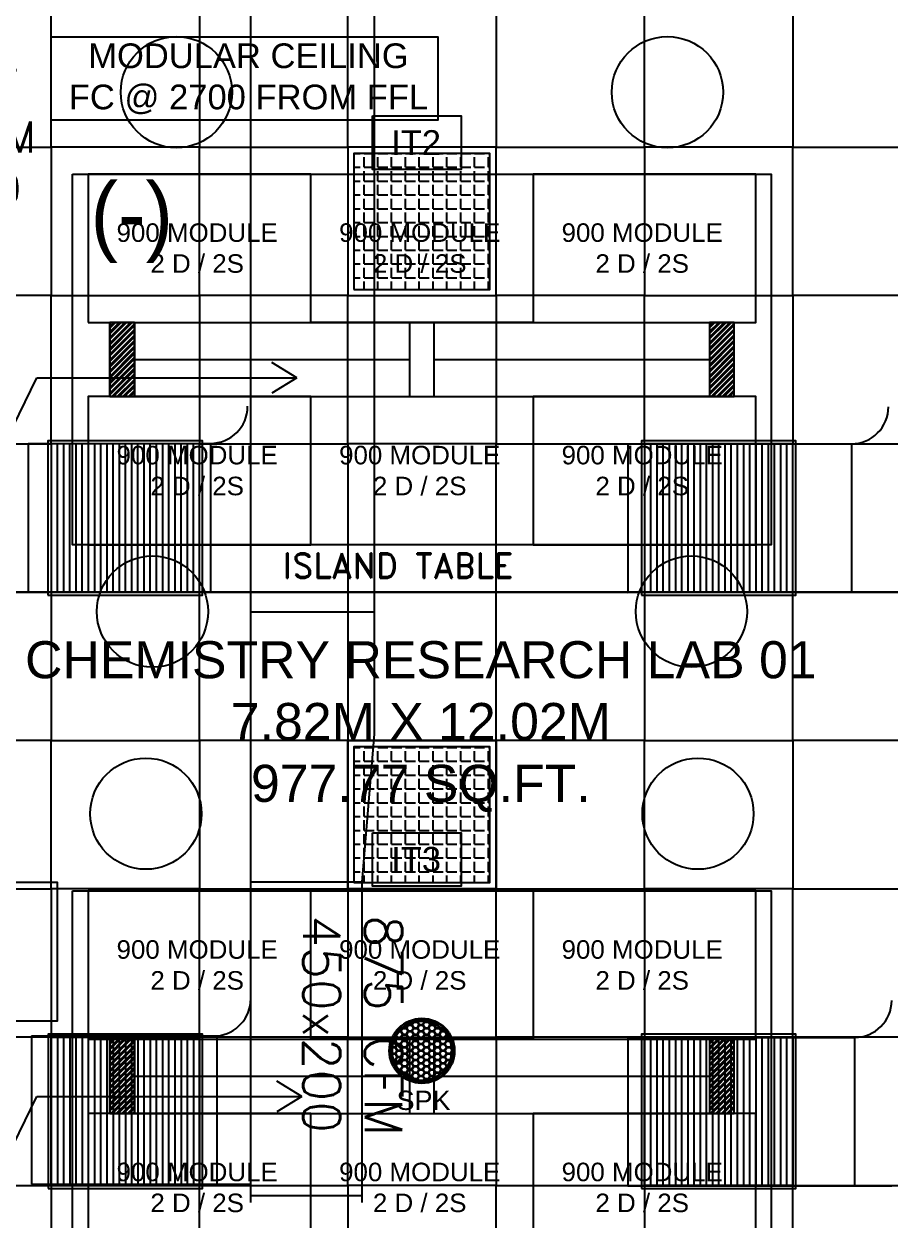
# Model space of a CAD drawing. Header units: millimetres. Extents: x -661525 to 498941, y 282148 to 1359693.
# Drawn here: x -250575 to -247071, y 666366 to 671204 of the extents above; entities that cross this region are included whole.
import ezdxf

# ---------------------------------------------------------------- set-up
doc = ezdxf.new("R2010")
doc.units = ezdxf.units.MM
doc.header["$LTSCALE"] = 2.5
for name, color, linetype in [('A-ANNO-TEXT', 7, 'CONTINUOUS'), ('CEILING', 11, 'CONTINUOUS'), ('I-FURN', 14, 'CONTINUOUS'), ('v-grill', 3, 'CONTINUOUS'), ('V-pressure Gradient', 1, 'CONTINUOUS'), ('v-SA DUCT', 4, 'CONTINUOUS')]:
    doc.layers.add(name, color=color, linetype=linetype)
for name, color, linetype, lineweight in [('LAB MODULE', 1, 'CONTINUOUS', 25), ('V-ac fa duct', 51, 'CONTINUOUS', 35), ('VEMCPL-PA', 4, 'CONTINUOUS', 35)]:
    doc.layers.add(name, color=color, linetype=linetype, lineweight=lineweight)
doc.styles.add('ARIAL', font='arial.ttf')
doc.styles.add('ROMAND', font='ROMAND')
doc.styles.add('ROMANS', font='romans.shx', dxfattribs={"height": 125})
doc.styles.get("Standard").update_dxf_attribs({"font": 'txt.shx', "height": 1})
pattern_1 = [(45, (-231620.851, 742783.428), (-11.22532, 11.22532), [])]

# ---------------------------------------------------------------- blocks, each defined once
blk = doc.blocks.new('Speaker')
at = {"layer": 'VEMCPL-PA', "ltscale": 0.5}
h = blk.add_hatch(dxfattribs=at)
h.set_pattern_fill('HONEY', color=150, scale=45.6192, angle=-360, style=0)
h.set_pattern_definition([(360, (-3673431.3123, 155088.758), (8.5536, 4.938423241), [5.7024, -11.4048]), (120, (-3673431.3123, 155088.758), (-8.553599981, 4.938423273), [5.7024, -11.4048]), (60, (-3673431.3123, 155088.758), (1.9e-08, 9.876846514), [-11.4048, 5.7024])])
edge = h.paths.add_edge_path()
edge.add_arc((0, 0), 46.5, 0, 360)
at = {"layer": 'VEMCPL-PA', "color": 150, "ltscale": 0.5}
for radius in [50.2, 46.5]:
    blk.add_circle((0, 0), radius, dxfattribs=at)
at = {"layer": 'VEMCPL-PA', "color": 150, "insert": (-39.4, -62), "char_height": 30, "width": 296.044, "attachment_point": 1, "style": 'ARIAL'}
blk.add_mtext('SPK', dxfattribs=at)
blk = doc.blocks.new('LIGHTS')
at = {"layer": 'CEILING', "transparency": 33554687}
h = blk.add_hatch(dxfattribs=at)
h.set_pattern_fill('ANGLE', color=40, scale=8)
h.set_pattern_definition([(0, (-357159.19, 594292.36), (0, 55.88), [40.64, -15.24]), (90, (-357159.19, 594292.36), (-55.88, 3e-15), [40.64, -15.24])])
h.paths.add_polyline_path([(-357709.2, 594292.4), (-357159.2, 594292.4), (-357159.2, 594842.4), (-357709.2, 594842.4)])
at = {"layer": 'CEILING', "color": 40}
for points in [[(-357734.2, 594267.4), (-357134.2, 594267.4), (-357134.2, 594867.4), (-357734.2, 594867.4)], [(-357709.2, 594292.4), (-357159.2, 594292.4), (-357159.2, 594842.4), (-357709.2, 594842.4)]]:
    blk.add_lwpolyline(points, close=True, dxfattribs=at)

msp = doc.modelspace()

# ---------------------------------------------------------------- hatches: boundary and pattern name
at = {"layer": 'CEILING', "transparency": 33554607}
h = msp.add_hatch(dxfattribs=at)
h.set_pattern_fill('ANSI31', color=254, scale=15)
h.set_pattern_definition([(45, (-248964.734, 666321.267), (-33.67596, 33.67596), [])])
h.paths.add_polyline_path([(-249051.7, 664695.7), (-249587.6, 664649.2), (-249051.7, 664649.2)], flags=17)
h.paths.add_polyline_path([(-249898, 664622.3, -0.068239), (-249901.7, 664649.2), (-252027.7, 664649.2, -0.414214), (-252127.7, 664549.2), (-252127.7, 664429)])
h.paths.add_polyline_path([(-249801.7, 665305.7), (-249864.7, 665305.7), (-250464.7, 665305.7), (-251064.7, 665305.7), (-251664.7, 665305.7), (-251664.7, 665905.7), (-251664.7, 666321.3), (-252027.7, 666321.3, -0.414214), (-252127.7, 666221.3), (-252127.7, 664749.2, -0.414214), (-252027.7, 664649.2), (-249901.7, 664649.2, -0.414214), (-249801.7, 664749.2)])
h.paths.add_polyline_path([(-251565.8, 664870.3), (-251565.8, 665206.8), (-250001.5, 665206.8), (-250001.5, 664870.3)], flags=16)
h.paths.add_polyline_path([(-252514.7, 666321.3), (-252877.7, 666321.3), (-252877.7, 664649.2), (-252514.7, 664649.2)])
h.paths.add_polyline_path([(-252514.7, 666771.3), (-252877.7, 666771.3), (-252877.7, 666321.3), (-252514.7, 666321.3)])
h.paths.add_polyline_path([(-252127.7, 666771.3), (-252514.7, 666771.3), (-252514.7, 666321.3), (-252227.7, 666321.3, -0.414214), (-252127.7, 666421.3)], flags=17)
h.paths.add_polyline_path([(-249051.7, 664244), (-249801.7, 664179), (-249801.7, 664103.6), (-249051.7, 664162.1), (-249051.7, 664183.8)])
h.paths.add_polyline_path([(-249051.7, 664649.2), (-249587.6, 664649.2), (-249702.2, 664639.3, -0.385338), (-249801.7, 664549.2), (-249801.7, 664179), (-249051.7, 664244)])
h.paths.add_polyline_path([(-248964.7, 665305.7), (-249264.7, 665305.7), (-249801.7, 665305.7), (-249801.7, 664749.2, -0.414214), (-249701.7, 664649.2), (-249587.6, 664649.2), (-249051.7, 664695.7), (-249051.7, 664809.9), (-248964.7, 664809.9)])
h.paths.add_polyline_path([(-248514.7, 665305.7), (-248664.7, 665305.7), (-248964.7, 665305.7), (-248964.7, 664809.9), (-248514.7, 664809.9)])
h.paths.add_polyline_path([(-249801.7, 664549.2, -0.336464), (-249898, 664622.3), (-252127.7, 664429), (-252127.7, 663977.3), (-249801.7, 664179)])
h.paths.add_polyline_path([(-250335.5, 664062), (-250335.5, 664061.9), (-249801.7, 664103.6), (-249801.7, 664179), (-252127.7, 663977.3), (-252127.7, 663899.2), (-252114.2, 663900.4)])
h.paths.add_polyline_path([(-252127.7, 664429), (-252427.7, 664403), (-252427.7, 663951.3), (-252127.7, 663977.3)])
h.paths.add_polyline_path([(-252127.7, 663977.3), (-252427.7, 663951.3), (-252427.7, 663873), (-252127.7, 663899.2)])
h.paths.add_polyline_path([(-252227.7, 664649.2), (-252514.7, 664649.2), (-252514.7, 664462.1), (-252427.7, 664462.1), (-252427.7, 664403), (-252127.7, 664429), (-252127.7, 664549.2, -0.414214)])
h.paths.add_polyline_path([(-252127.7, 666221.3, -0.414214), (-252227.7, 666321.3), (-252514.7, 666321.3), (-252514.7, 664649.2), (-252227.7, 664649.2, -0.414214), (-252127.7, 664749.2)])
h.paths.add_polyline_path([(-252514.7, 664649.2), (-252877.7, 664649.2), (-252877.7, 664462.1), (-252514.7, 664462.1)])
h.paths.add_polyline_path([(-245051.7, 665042.4), (-245395, 665012.7), (-245445.7, 664970.2, -0.176218), (-245428.2, 664921.9, -1), (-245578.4, 664921.9, -0.221805), (-245551.5, 664979.5), (-245566.9, 664997.8), (-247686.4, 664791.7, -0.439775), (-247577.7, 664692, -1), (-247777.7, 664692, -0.389106), (-247686.4, 664791.7), (-248427.7, 664749.4), (-248427.7, 664298.1), (-245051.7, 664590.8)])
h.paths.add_polyline_path([(-247677.7, 664363.1), (-248427.7, 664298.1), (-248427.7, 664216), (-247723.7, 664277.9), (-247677.7, 664281.9)])
h.paths.add_polyline_path([(-245942.9, 664432.2), (-245942.8, 664431), (-245051.7, 664507.4), (-245051.7, 664590.8), (-247677.7, 664363.1), (-247677.7, 664281.9)])
h.paths.add_polyline_path([(-247677.7, 665305.7), (-248064.7, 665305.7), (-248514.7, 665305.7), (-248514.7, 664809.9), (-248427.7, 664809.9), (-248427.7, 664749.8), (-247677.7, 664814.8)])
h.paths.add_polyline_path([(-245051.7, 666846.3), (-246051.7, 666846.3), (-246051.7, 674046.3), (-245658.2, 674046.3), (-245658.2, 674934.2, -0.414214), (-245758.2, 675034.2), (-246264.7, 675034.2), (-246264.7, 674905.7), (-246264.7, 674305.7), (-246264.7, 673705.7), (-246264.7, 673105.7), (-246264.7, 672505.7), (-246264.7, 671905.7), (-246264.7, 671305.7), (-246264.7, 670705.7), (-246264.7, 670105.7), (-246264.7, 669505.7), (-246264.7, 668905.7), (-246264.7, 668305.7), (-246264.7, 667705.7), (-246264.7, 667105.7), (-246264.7, 666505.7), (-246264.7, 665905.7), (-246264.7, 665305.7), (-246864.7, 665305.7), (-247464.7, 665305.7), (-247677.7, 665305.7), (-247677.7, 664814.8), (-245051.7, 665042.4)])
h.paths.add_polyline_path([(-245251.7, 665846.9, -1), (-245401.7, 665846.9, -1)], flags=16)
h.paths.add_polyline_path([(-245658.2, 676022.2), (-248427.7, 676022.2), (-248427.7, 675921.2), (-245658.2, 675921.2)])
h.paths.add_polyline_path([(-245090.7, 676022.2), (-245658.2, 676022.2), (-245658.2, 675921.2), (-245039.7, 675921.2), (-245039.7, 676022.2), (-245064.7, 676022.2)])
h.paths.add_polyline_path([(-245051.7, 675771.2), (-245048.7, 675921.2), (-245658.2, 675921.2), (-245658.2, 675134.2, -0.414214), (-245558.2, 675034.2), (-245051.7, 675034.2)])
h.paths.add_polyline_path([(-245051.7, 675034.2), (-245558.2, 675034.2, -0.414214), (-245658.2, 674934.2), (-245658.2, 674046.3), (-245051.7, 674046.3)])
h.paths.add_polyline_path([(-252514.7, 675560.2), (-252877.7, 675560.2), (-252877.7, 673971.3), (-252514.7, 673971.3)])
h.paths.add_polyline_path([(-248514.7, 675760.2), (-248964.7, 675760.2), (-248964.7, 675505.7), (-248664.7, 675505.7), (-248514.7, 675505.7)])
h.paths.add_polyline_path([(-245658.2, 675921.2), (-248427.7, 675921.2), (-248427.7, 675760.2), (-248514.7, 675760.2), (-248514.7, 675505.7), (-248064.7, 675505.7), (-247464.7, 675505.7), (-246864.7, 675505.7), (-246264.7, 675505.7), (-246264.7, 675034.2), (-245758.2, 675034.2, -0.414214), (-245658.2, 675134.2)])
h.paths.add_polyline_path([(-251664.7, 674905.7), (-251664.7, 675505.7), (-251064.7, 675505.7), (-250464.7, 675505.7), (-249864.7, 675505.7), (-249264.7, 675505.7), (-248964.7, 675505.7), (-248964.7, 675760.2), (-249051.7, 675760.2), (-249051.7, 675921.2), (-251827.7, 675921.2), (-251827.7, 675910.2), (-252427.7, 675910.2), (-252427.7, 675560.2), (-252514.7, 675560.2), (-252514.7, 673971.3), (-251877.7, 673971.3), (-251877.7, 666771.3), (-252127.7, 666771.3), (-252127.7, 666421.3, -0.414214), (-252027.7, 666321.3), (-251664.7, 666321.3), (-251664.7, 666505.7), (-251664.7, 667105.7), (-251664.7, 667705.7), (-251664.7, 668305.7), (-251664.7, 668905.7), (-251664.7, 669505.7), (-251664.7, 670105.7), (-251664.7, 670705.7), (-251664.7, 671305.7), (-251664.7, 671905.7), (-251664.7, 672505.7), (-251664.7, 673105.7), (-251664.7, 673705.7), (-251664.7, 674305.7)])
h.paths.add_polyline_path([(-251369.1, 675550.9), (-251369.1, 675887.4), (-249804.9, 675887.4), (-249804.9, 675550.9)], flags=16)
h.paths.add_polyline_path([(-248373.1, 675527.3), (-248373.1, 675739.6), (-248527.6, 675739.6), (-248527.6, 675527.3)], flags=9)
h.paths.add_polyline_path([(-245766.8, 674472.7), (-245548.8, 674472.7), (-245548.8, 674627.3), (-245766.8, 674627.3)], flags=24)
h.paths.add_polyline_path([(-248372.5, 665004.2), (-248372.5, 665111.6), (-248527, 665111.6), (-248527, 665004.2)], flags=9)
h.paths.add_polyline_path([(-248158.9, 664761.2), (-247946.6, 664761.2), (-247946.6, 664915.8), (-248158.9, 664915.8)], flags=24)
h.paths.add_polyline_path([(-252608.9, 664761.2), (-252396.6, 664761.2), (-252396.6, 664915.8), (-252608.9, 664915.8)], flags=25)
h.paths.add_polyline_path([(-251794.7, 665431.7), (-251794.7, 665539), (-251949.2, 665539), (-251949.2, 665431.7)], flags=24)
h.paths.add_polyline_path([(-251018.3, 664760.6), (-250910.9, 664760.6), (-250910.9, 664915.2), (-251018.3, 664915.2)], flags=24)
h.paths.add_polyline_path([(-251522.5, 664854.9), (-250018.8, 664854.9), (-250018.8, 665260.5), (-251522.5, 665260.5)], flags=24)
h.paths.add_polyline_path([(-252608.9, 664761.2), (-252396.6, 664761.2), (-252396.6, 664915.8), (-252608.9, 664915.8)], flags=24)
at = {"layer": 'CEILING', "transparency": 33554687}
h = msp.add_hatch(dxfattribs=at)
h.set_pattern_fill('ANSI31', color=5, scale=5)
h.set_pattern_definition([(45, (-247701.734, 666797.165), (-11.22532, 11.22532), [])])
h.paths.add_polyline_path([(-250227.7, 672597.2), (-250127.7, 672597.2), (-250127.7, 672897.2), (-250227.7, 672897.2)])
h.paths.add_polyline_path([(-247801.7, 672597.2), (-247701.7, 672597.2), (-247701.7, 672897.2), (-247801.7, 672897.2)])
h.paths.add_polyline_path([(-247801.7, 669697.2), (-247701.7, 669697.2), (-247701.7, 669997.2), (-247801.7, 669997.2)])
h.paths.add_polyline_path([(-250227.7, 669697.2), (-250127.7, 669697.2), (-250127.7, 669997.2), (-250227.7, 669997.2)])
h.paths.add_polyline_path([(-250227.7, 666797.2), (-250127.7, 666797.2), (-250127.7, 667097.2), (-250227.7, 667097.2)])
h.paths.add_polyline_path([(-247801.7, 666797.2), (-247701.7, 666797.2), (-247701.7, 667097.2), (-247801.7, 667097.2)])
at = {"layer": 'I-FURN', "transparency": 33554687}
h = msp.add_hatch(dxfattribs=at)
h.set_pattern_fill('ANSI31', color=5, scale=5)
h.set_pattern_definition(pattern_1)
h.paths.add_polyline_path([(-247801.7, 669997.2), (-247801.7, 669697.2), (-247701.7, 669697.2), (-247701.7, 669997.2)])
h.paths.add_polyline_path([(-250127.7, 669997.2), (-250127.7, 669697.2), (-250227.7, 669697.2), (-250227.7, 669997.2)])
h = msp.add_hatch(dxfattribs=at)
h.set_pattern_fill('ANSI31', color=5, scale=5)
h.set_pattern_definition(pattern_1)
h.paths.add_polyline_path([(-247801.7, 667097.2), (-247801.7, 666797.2), (-247701.7, 666797.2), (-247701.7, 667097.2)])
h.paths.add_polyline_path([(-250127.7, 667097.2), (-250127.7, 666797.2), (-250227.7, 666797.2), (-250227.7, 667097.2)])

# ---------------------------------------------------------------- linework, layer by layer
at = {"layer": 'A-ANNO-TEXT', "color": 0, "ltscale": 0.5}
for p, q in [((-249470.8, 669772.4), (-249571.8, 669834.5)), ((-250664.8, 669478.6), (-250522.7, 669772.4)), ((-250522.7, 669772.4), (-249470.8, 669772.4)), ((-249470.8, 669772.4), (-249571.8, 669710.3)), ((-249450.3, 666865.7), (-249551.3, 666927.8)), ((-250664.8, 666571.9), (-250522.7, 666865.7)), ((-250522.7, 666865.7), (-249450.3, 666865.7)), ((-249450.3, 666865.7), (-249551.3, 666803.5))]:
    msp.add_line(p, q, dxfattribs=at)
at = {"layer": 'CEILING'}
for points in [[(-250464.7, 671305.7), (-251064.7, 671305.7), (-251064.7, 670705.7), (-250464.7, 670705.7)], [(-250464.7, 671305.7), (-249864.7, 671305.7), (-249864.7, 670705.7), (-250464.7, 670705.7)], [(-249264.7, 671305.7), (-249864.7, 671305.7), (-249864.7, 670705.7), (-249264.7, 670705.7)], [(-249264.7, 671305.7), (-248664.7, 671305.7), (-248664.7, 670705.7), (-249264.7, 670705.7)], [(-248064.7, 671305.7), (-248664.7, 671305.7), (-248664.7, 670705.7), (-248064.7, 670705.7)], [(-248064.7, 671305.7), (-247464.7, 671305.7), (-247464.7, 670705.7), (-248064.7, 670705.7)], [(-246864.7, 671305.7), (-247464.7, 671305.7), (-247464.7, 670705.7), (-246864.7, 670705.7)], [(-250464.7, 670105.7), (-251064.7, 670105.7), (-251064.7, 670705.7), (-250464.7, 670705.7)], [(-250464.7, 670105.7), (-249864.7, 670105.7), (-249864.7, 670705.7), (-250464.7, 670705.7)], [(-249264.7, 670105.7), (-249864.7, 670105.7), (-249864.7, 670705.7), (-249264.7, 670705.7)], [(-249264.7, 670105.7), (-248664.7, 670105.7), (-248664.7, 670705.7), (-249264.7, 670705.7)], [(-248064.7, 670105.7), (-248664.7, 670105.7), (-248664.7, 670705.7), (-248064.7, 670705.7)], [(-248064.7, 670105.7), (-247464.7, 670105.7), (-247464.7, 670705.7), (-248064.7, 670705.7)], [(-246864.7, 670105.7), (-247464.7, 670105.7), (-247464.7, 670705.7), (-246864.7, 670705.7)], [(-250464.7, 670105.7), (-251064.7, 670105.7), (-251064.7, 669505.7), (-250464.7, 669505.7)], [(-250464.7, 670105.7), (-249864.7, 670105.7), (-249864.7, 669505.7), (-250464.7, 669505.7)], [(-249264.7, 670105.7), (-249864.7, 670105.7), (-249864.7, 669505.7), (-249264.7, 669505.7)], [(-249264.7, 670105.7), (-248664.7, 670105.7), (-248664.7, 669505.7), (-249264.7, 669505.7)], [(-248064.7, 670105.7), (-248664.7, 670105.7), (-248664.7, 669505.7), (-248064.7, 669505.7)], [(-248064.7, 670105.7), (-247464.7, 670105.7), (-247464.7, 669505.7), (-248064.7, 669505.7)], [(-246864.7, 670105.7), (-247464.7, 670105.7), (-247464.7, 669505.7), (-246864.7, 669505.7)], [(-250464.7, 668905.7), (-251064.7, 668905.7), (-251064.7, 669505.7), (-250464.7, 669505.7)], [(-250464.7, 668905.7), (-249864.7, 668905.7), (-249864.7, 669505.7), (-250464.7, 669505.7)], [(-249264.7, 668905.7), (-249864.7, 668905.7), (-249864.7, 669505.7), (-249264.7, 669505.7)], [(-249264.7, 668905.7), (-248664.7, 668905.7), (-248664.7, 669505.7), (-249264.7, 669505.7)], [(-248064.7, 668905.7), (-248664.7, 668905.7), (-248664.7, 669505.7), (-248064.7, 669505.7)], [(-248064.7, 668905.7), (-247464.7, 668905.7), (-247464.7, 669505.7), (-248064.7, 669505.7)], [(-246864.7, 668905.7), (-247464.7, 668905.7), (-247464.7, 669505.7), (-246864.7, 669505.7)], [(-250464.7, 668305.7), (-251064.7, 668305.7), (-251064.7, 668905.7), (-250464.7, 668905.7)], [(-250464.7, 668305.7), (-249864.7, 668305.7), (-249864.7, 668905.7), (-250464.7, 668905.7)], [(-249264.7, 668305.7), (-249864.7, 668305.7), (-249864.7, 668905.7), (-249264.7, 668905.7)], [(-249264.7, 668305.7), (-248664.7, 668305.7), (-248664.7, 668905.7), (-249264.7, 668905.7)], [(-248064.7, 668305.7), (-248664.7, 668305.7), (-248664.7, 668905.7), (-248064.7, 668905.7)], [(-248064.7, 668305.7), (-247464.7, 668305.7), (-247464.7, 668905.7), (-248064.7, 668905.7)], [(-246864.7, 668305.7), (-247464.7, 668305.7), (-247464.7, 668905.7), (-246864.7, 668905.7)], [(-250464.7, 668305.7), (-251064.7, 668305.7), (-251064.7, 667705.7), (-250464.7, 667705.7)], [(-250464.7, 668305.7), (-249864.7, 668305.7), (-249864.7, 667705.7), (-250464.7, 667705.7)], [(-249264.7, 668305.7), (-249864.7, 668305.7), (-249864.7, 667705.7), (-249264.7, 667705.7)], [(-249264.7, 668305.7), (-248664.7, 668305.7), (-248664.7, 667705.7), (-249264.7, 667705.7)], [(-248064.7, 668305.7), (-248664.7, 668305.7), (-248664.7, 667705.7), (-248064.7, 667705.7)], [(-248064.7, 668305.7), (-247464.7, 668305.7), (-247464.7, 667705.7), (-248064.7, 667705.7)], [(-246864.7, 668305.7), (-247464.7, 668305.7), (-247464.7, 667705.7), (-246864.7, 667705.7)], [(-250464.7, 667105.7), (-251064.7, 667105.7), (-251064.7, 667705.7), (-250464.7, 667705.7)], [(-250464.7, 667105.7), (-249864.7, 667105.7), (-249864.7, 667705.7), (-250464.7, 667705.7)], [(-249264.7, 667105.7), (-249864.7, 667105.7), (-249864.7, 667705.7), (-249264.7, 667705.7)], [(-249264.7, 667105.7), (-248664.7, 667105.7), (-248664.7, 667705.7), (-249264.7, 667705.7)], [(-248064.7, 667105.7), (-248664.7, 667105.7), (-248664.7, 667705.7), (-248064.7, 667705.7)], [(-248064.7, 667105.7), (-247464.7, 667105.7), (-247464.7, 667705.7), (-248064.7, 667705.7)], [(-246864.7, 667105.7), (-247464.7, 667105.7), (-247464.7, 667705.7), (-246864.7, 667705.7)], [(-250464.7, 667105.7), (-251064.7, 667105.7), (-251064.7, 666505.7), (-250464.7, 666505.7)], [(-250464.7, 667105.7), (-249864.7, 667105.7), (-249864.7, 666505.7), (-250464.7, 666505.7)], [(-249264.7, 667105.7), (-249864.7, 667105.7), (-249864.7, 666505.7), (-249264.7, 666505.7)], [(-249264.7, 667105.7), (-248664.7, 667105.7), (-248664.7, 666505.7), (-249264.7, 666505.7)], [(-248064.7, 667105.7), (-248664.7, 667105.7), (-248664.7, 666505.7), (-248064.7, 666505.7)], [(-248064.7, 667105.7), (-247464.7, 667105.7), (-247464.7, 666505.7), (-248064.7, 666505.7)], [(-246864.7, 667105.7), (-247464.7, 667105.7), (-247464.7, 666505.7), (-246864.7, 666505.7)], [(-250464.7, 665905.7), (-251064.7, 665905.7), (-251064.7, 666505.7), (-250464.7, 666505.7)], [(-250464.7, 665905.7), (-249864.7, 665905.7), (-249864.7, 666505.7), (-250464.7, 666505.7)], [(-249264.7, 665905.7), (-249864.7, 665905.7), (-249864.7, 666505.7), (-249264.7, 666505.7)], [(-249264.7, 665905.7), (-248664.7, 665905.7), (-248664.7, 666505.7), (-249264.7, 666505.7)], [(-248064.7, 665905.7), (-248664.7, 665905.7), (-248664.7, 666505.7), (-248064.7, 666505.7)], [(-248064.7, 665905.7), (-247464.7, 665905.7), (-247464.7, 666505.7), (-248064.7, 666505.7)], [(-246864.7, 665905.7), (-247464.7, 665905.7), (-247464.7, 666505.7), (-246864.7, 666505.7)]]:
    msp.add_lwpolyline(points, close=True, dxfattribs=at)
at = {"layer": 'CEILING', "color": 1}
msp.add_lwpolyline([(-250464.7, 671151.9), (-248900.5, 671151.9), (-248900.5, 670815.4), (-250464.7, 670815.4)], close=True, dxfattribs=at)
at = {"layer": 'CEILING', "color": 5}
for points in [[(-250227.7, 669697.2), (-250127.7, 669697.2), (-250127.7, 669997.2), (-250227.7, 669997.2)], [(-247801.7, 669697.2), (-247701.7, 669697.2), (-247701.7, 669997.2), (-247801.7, 669997.2)], [(-250227.7, 666797.2), (-250127.7, 666797.2), (-250127.7, 667097.2), (-250227.7, 667097.2)], [(-247801.7, 666797.2), (-247701.7, 666797.2), (-247701.7, 667097.2), (-247801.7, 667097.2)]]:
    msp.add_lwpolyline(points, close=True, dxfattribs=at)
at = {"layer": 'I-FURN', "color": 8}
for p, q in [((-250227.7, 669997.2), (-247701.7, 669997.2)), ((-250127.7, 669847.2), (-249014.7, 669847.2)), ((-248914.7, 669847.2), (-247801.7, 669847.2)), ((-250177.7, 669697.2), (-247751.7, 669697.2)), ((-250227.7, 667097.2), (-247701.7, 667097.2)), ((-250127.7, 666947.2), (-249014.7, 666947.2)), ((-248914.7, 666947.2), (-247801.7, 666947.2)), ((-250177.7, 666797.2), (-247751.7, 666797.2))]:
    msp.add_line(p, q, dxfattribs=at)
at = {"layer": 'I-FURN'}
for points in [[(-250377.7, 670597.2), (-247551.7, 670597.2), (-247551.7, 669097.2), (-250377.7, 669097.2)], [(-250377.7, 667697.2), (-247551.7, 667697.2), (-247551.7, 666197.2), (-250377.7, 666197.2)]]:
    msp.add_lwpolyline(points, close=True, dxfattribs=at)
at = {"layer": 'I-FURN', "color": 5}
for points in [[(-250127.7, 669997.2), (-250127.7, 669697.2), (-250227.7, 669697.2), (-250227.7, 669997.2)], [(-249014.7, 669997.2), (-249014.7, 669697.2), (-248914.7, 669697.2), (-248914.7, 669997.2)], [(-247801.7, 669997.2), (-247801.7, 669697.2), (-247701.7, 669697.2), (-247701.7, 669997.2)], [(-250127.7, 667097.2), (-250127.7, 666797.2), (-250227.7, 666797.2), (-250227.7, 667097.2)], [(-249014.7, 667097.2), (-249014.7, 666797.2), (-248914.7, 666797.2), (-248914.7, 667097.2)], [(-247801.7, 667097.2), (-247801.7, 666797.2), (-247701.7, 666797.2), (-247701.7, 667097.2)]]:
    msp.add_lwpolyline(points, close=True, dxfattribs=at)
at = {"layer": 'I-FURN', "color": 8}
for centre in [(-249957.8, 670928.3), (-247971.7, 670928.3), (-250054.6, 668827.3), (-247874.8, 668827.3), (-250081.3, 668009.5), (-247848.2, 668009.5)]:
    msp.add_circle(centre, 225, dxfattribs=at)
at = {"layer": 'LAB MODULE', "color": 3, "ltscale": 0.5}
for points in [[(-249165.3, 670832.3), (-248806.2, 670832.3), (-248806.2, 670615.9), (-249165.3, 670615.9)], [(-249165.3, 667932.3), (-248806.2, 667932.3), (-248806.2, 667715.9), (-249165.3, 667715.9)]]:
    msp.add_lwpolyline(points, close=True, dxfattribs=at)
at = {"layer": 'LAB MODULE'}
for points in [[(-250314.7, 669997.2), (-249414.7, 669997.2), (-249414.7, 670597.2), (-250314.7, 670597.2)], [(-248514.7, 669997.2), (-249414.7, 669997.2), (-249414.7, 670597.2), (-248514.7, 670597.2)], [(-248514.7, 669997.2), (-247614.7, 669997.2), (-247614.7, 670597.2), (-248514.7, 670597.2)], [(-250314.7, 669097.2), (-249414.7, 669097.2), (-249414.7, 669697.2), (-250314.7, 669697.2)], [(-248514.7, 669097.2), (-249414.7, 669097.2), (-249414.7, 669697.2), (-248514.7, 669697.2)], [(-248514.7, 669097.2), (-247614.7, 669097.2), (-247614.7, 669697.2), (-248514.7, 669697.2)], [(-250314.7, 667097.2), (-249414.7, 667097.2), (-249414.7, 667697.2), (-250314.7, 667697.2)], [(-248514.7, 667097.2), (-249414.7, 667097.2), (-249414.7, 667697.2), (-248514.7, 667697.2)], [(-248514.7, 667097.2), (-247614.7, 667097.2), (-247614.7, 667697.2), (-248514.7, 667697.2)], [(-250314.7, 666197.2), (-249414.7, 666197.2), (-249414.7, 666797.2), (-250314.7, 666797.2)], [(-248514.7, 666197.2), (-249414.7, 666197.2), (-249414.7, 666797.2), (-248514.7, 666797.2)], [(-248514.7, 666197.2), (-247614.7, 666197.2), (-247614.7, 666797.2), (-248514.7, 666797.2)]]:
    msp.add_lwpolyline(points, close=True, dxfattribs=at)
at = {"layer": 'v-grill'}
for p, q in [((-250439.7, 669505.7), (-250439.7, 668905.7)), ((-250414.7, 669505.7), (-250414.7, 668905.7)), ((-250389.7, 669505.7), (-250389.7, 668905.7)), ((-250364.7, 669505.7), (-250364.7, 668905.7)), ((-250339.7, 669505.7), (-250339.7, 668905.7)), ((-250314.7, 669505.7), (-250314.7, 668905.7)), ((-250289.7, 669505.7), (-250289.7, 668905.7)), ((-250264.7, 669505.7), (-250264.7, 668905.7)), ((-250239.7, 669505.7), (-250239.7, 668905.7)), ((-250214.7, 669505.7), (-250214.7, 668905.7)), ((-250189.7, 669505.7), (-250189.7, 668905.7)), ((-250164.7, 669505.7), (-250164.7, 668905.7)), ((-250139.7, 669505.7), (-250139.7, 668905.7)), ((-250114.7, 669505.7), (-250114.7, 668905.7)), ((-250089.7, 669505.7), (-250089.7, 668905.7)), ((-250064.7, 669505.7), (-250064.7, 668905.7)), ((-250039.7, 669505.7), (-250039.7, 668905.7)), ((-250014.7, 669505.7), (-250014.7, 668905.7)), ((-249989.7, 669505.7), (-249989.7, 668905.7)), ((-249964.7, 669505.7), (-249964.7, 668905.7)), ((-249939.7, 669505.7), (-249939.7, 668905.7)), ((-249914.7, 669505.7), (-249914.7, 668905.7)), ((-249889.7, 669505.7), (-249889.7, 668905.7)), ((-248039.7, 669505.7), (-248039.7, 668905.7)), ((-248014.7, 669505.7), (-248014.7, 668905.7)), ((-247989.7, 669505.7), (-247989.7, 668905.7)), ((-247964.7, 669505.7), (-247964.7, 668905.7)), ((-247939.7, 669505.7), (-247939.7, 668905.7)), ((-247914.7, 669505.7), (-247914.7, 668905.7)), ((-247889.7, 669505.7), (-247889.7, 668905.7)), ((-247864.7, 669505.7), (-247864.7, 668905.7)), ((-247839.7, 669505.7), (-247839.7, 668905.7)), ((-247814.7, 669505.7), (-247814.7, 668905.7)), ((-247789.7, 669505.7), (-247789.7, 668905.7)), ((-247764.7, 669505.7), (-247764.7, 668905.7)), ((-247739.7, 669505.7), (-247739.7, 668905.7)), ((-247714.7, 669505.7), (-247714.7, 668905.7)), ((-247689.7, 669505.7), (-247689.7, 668905.7)), ((-247664.7, 669505.7), (-247664.7, 668905.7)), ((-247639.7, 669505.7), (-247639.7, 668905.7)), ((-247614.7, 669505.7), (-247614.7, 668905.7)), ((-247589.7, 669505.7), (-247589.7, 668905.7)), ((-247564.7, 669505.7), (-247564.7, 668905.7)), ((-247539.7, 669505.7), (-247539.7, 668905.7)), ((-247514.7, 669505.7), (-247514.7, 668905.7)), ((-247489.7, 669505.7), (-247489.7, 668905.7)), ((-250439.2, 667105.7), (-250439.2, 666505.7)), ((-250414.2, 667105.7), (-250414.2, 666505.7)), ((-250389.2, 667105.7), (-250389.2, 666505.7)), ((-250364.2, 667105.7), (-250364.2, 666505.7)), ((-250339.2, 667105.7), (-250339.2, 666505.7)), ((-250314.2, 667105.7), (-250314.2, 666505.7)), ((-250289.2, 667105.7), (-250289.2, 666505.7)), ((-250264.2, 667105.7), (-250264.2, 666505.7)), ((-250239.2, 667105.7), (-250239.2, 666505.7)), ((-250214.2, 667105.7), (-250214.2, 666505.7)), ((-250189.2, 667105.7), (-250189.2, 666505.7)), ((-250164.2, 667105.7), (-250164.2, 666505.7)), ((-250139.2, 667105.7), (-250139.2, 666505.7)), ((-250114.2, 667105.7), (-250114.2, 666505.7)), ((-250089.2, 667105.7), (-250089.2, 666505.7)), ((-250064.2, 667105.7), (-250064.2, 666505.7)), ((-250039.2, 667105.7), (-250039.2, 666505.7)), ((-250014.2, 667105.7), (-250014.2, 666505.7)), ((-249989.2, 667105.7), (-249989.2, 666505.7)), ((-249964.2, 667105.7), (-249964.2, 666505.7)), ((-249939.2, 667105.7), (-249939.2, 666505.7)), ((-249914.2, 667105.7), (-249914.2, 666505.7)), ((-249889.2, 667105.7), (-249889.2, 666505.7)), ((-248039.7, 667105.7), (-248039.7, 666505.7)), ((-248014.7, 667105.7), (-248014.7, 666505.7)), ((-247989.7, 667105.7), (-247989.7, 666505.7)), ((-247964.7, 667105.7), (-247964.7, 666505.7)), ((-247939.7, 667105.7), (-247939.7, 666505.7)), ((-247914.7, 667105.7), (-247914.7, 666505.7)), ((-247889.7, 667105.7), (-247889.7, 666505.7)), ((-247864.7, 667105.7), (-247864.7, 666505.7)), ((-247839.7, 667105.7), (-247839.7, 666505.7)), ((-247814.7, 667105.7), (-247814.7, 666505.7)), ((-247789.7, 667105.7), (-247789.7, 666505.7)), ((-247764.7, 667105.7), (-247764.7, 666505.7)), ((-247739.7, 667105.7), (-247739.7, 666505.7)), ((-247714.7, 667105.7), (-247714.7, 666505.7)), ((-247689.7, 667105.7), (-247689.7, 666505.7)), ((-247664.7, 667105.7), (-247664.7, 666505.7)), ((-247639.7, 667105.7), (-247639.7, 666505.7)), ((-247614.7, 667105.7), (-247614.7, 666505.7)), ((-247589.7, 667105.7), (-247589.7, 666505.7)), ((-247564.7, 667105.7), (-247564.7, 666505.7)), ((-247539.7, 667105.7), (-247539.7, 666505.7)), ((-247514.7, 667105.7), (-247514.7, 666505.7)), ((-247489.7, 667105.7), (-247489.7, 666505.7))]:
    msp.add_line(p, q, dxfattribs=at)
for points in [[(-250477.2, 668893.2), (-249852.2, 668893.2), (-249852.2, 669518.2), (-250477.2, 669518.2)], [(-248077.2, 668893.2), (-247452.2, 668893.2), (-247452.2, 669518.2), (-248077.2, 669518.2)], [(-250464.7, 668905.7), (-249864.7, 668905.7), (-249864.7, 669505.7), (-250464.7, 669505.7)], [(-248064.7, 668905.7), (-247464.7, 668905.7), (-247464.7, 669505.7), (-248064.7, 669505.7)], [(-251709.4, 667730.8), (-251709.4, 667171.1), (-250438.3, 667171.1), (-250438.3, 667730.8)], [(-250476.7, 666493.2), (-249851.7, 666493.2), (-249851.7, 667118.2), (-250476.7, 667118.2)], [(-250464.2, 666505.7), (-249864.2, 666505.7), (-249864.2, 667105.7), (-250464.2, 667105.7)], [(-248077.2, 666493.2), (-247452.2, 666493.2), (-247452.2, 667118.2), (-248077.2, 667118.2)], [(-248064.7, 666505.7), (-247464.7, 666505.7), (-247464.7, 667105.7), (-248064.7, 667105.7)]]:
    msp.add_lwpolyline(points, close=True, dxfattribs=at)
at = {"layer": 'v-SA DUCT'}
for p, q in [((-249656.9, 666437.2), (-249656.9, 674906.2)), ((-249156.9, 668332.2), (-249156.9, 672256.8)), ((-250557.2, 669507.5), (-249819.9, 669507.5)), ((-250557.2, 669507.5), (-250557.2, 668907.5)), ((-249819.9, 669507.5), (-249819.9, 668907.5)), ((-248132.2, 669504.2), (-247227.7, 669505.7)), ((-248132.2, 669504.2), (-248132.2, 668904.2)), ((-247227.7, 669505.7), (-247227.7, 668905.7)), ((-250557.2, 668907.5), (-249669.9, 668907.5)), ((-248132.2, 668904.2), (-247064.7, 668905.7)), ((-249156.9, 668824.9), (-249656.9, 668824.9)), ((-249206.9, 667732.2), (-249156.9, 668332.2)), ((-249206.9, 667732.2), (-249656.9, 667732.2)), ((-249206.9, 666437.2), (-249206.9, 667732.2)), ((-250544.2, 667110.5), (-249793.9, 667110.5)), ((-250544.2, 667110.5), (-250544.2, 666510.5)), ((-249793.9, 667110.5), (-249793.9, 666510.5)), ((-248132.2, 667104.4), (-247214.7, 667104.4)), ((-248132.2, 667104.4), (-248132.2, 666504.4)), ((-247214.7, 667104.4), (-247214.7, 666504.4)), ((-250544.2, 666510.5), (-249656.9, 666510.5)), ((-249656.9, 666464.9), (-249206.9, 666464.9)), ((-248132.2, 666504.4), (-247064.7, 666504.4))]:
    msp.add_line(p, q, dxfattribs=at)
for centre, radius, start, end in [((-249819.9, 669657.5), 150, 270, 0), ((-247227.7, 669655.7), 150, 270, 0), ((-249808.1, 667261), 151.1, 275.3642, 359.8228), ((-247214.7, 667254.4), 150, 270, 0)]:
    msp.add_arc(centre, radius, start, end, dxfattribs=at)

# ---------------------------------------------------------------- block references
at = {"layer": 'CEILING'}
for p in [(108469.5, 75838.3), (108469.5, 73438.3)]:
    msp.add_blockref('LIGHTS', p, dxfattribs=at)
at = {"layer": 'VEMCPL-PA', "color": 1, "xscale": 2.600000000093132, "yscale": 2.600000000093132, "zscale": 2.600000000093132}
msp.add_blockref('Speaker', (-248964.7, 667050.2), dxfattribs=at)

# ---------------------------------------------------------------- texts
at = {"layer": 'A-ANNO-TEXT', "color": 0, "ltscale": 0.5, "attachment_point": 6, "style": 'ROMAND'}
for s, insert, char_height, width in [('\\A1;\\pxqc;{\\C6;ISLAND TABLE}', (-247799.2, 669013), 100, 2523.643), ('\\A1;\\pxqc;{\\f@Arial Unicode MS|b0|i0|c0|p34;\\C256;CHEMISTRY RESEARCH LAB 01\\P7.82M X 12.02M\\P977.77 SQ.FT.\\Fromand|c0;\\C6; }', (-246585.3, 668361.8), 150, 4767.61)]:
    msp.add_mtext(s, dxfattribs=dict(at, insert=insert, char_height=char_height, width=width))
at = {"layer": 'CEILING', "color": 0, "ltscale": 0.5, "insert": (-248354.5, 670982.3), "char_height": 100, "width": 2623.643, "attachment_point": 6, "style": 'ROMAND'}
msp.add_mtext('\\A1;\\pqc;{\\f@Arial Unicode MS|b0|i0|c0|p34;\\C1;MODULAR CEILING\\PFC @ 2700 FROM FFL}', dxfattribs=at)
at = {"layer": 'LAB MODULE', "ltscale": 0.5, "width": 783.884, "attachment_point": 6, "style": 'ROMAND'}
for s, insert, char_height in [('\\A1;\\pxqc;{\\fArial|b0|i0|c0|p34;\\C3;IT2}', (-248596.4, 670724.6), 100), ('\\A1;\\pxqc;{\\fArial|b0|i0|c0|p34;900 MODULE\\P2 D / 2S}', (-249481.8, 670297.2), 75), ('\\A1;\\pxqc;{\\fArial|b0|i0|c0|p34;900 MODULE\\P2 D / 2S}', (-248581.8, 670297.2), 75), ('\\A1;\\pxqc;{\\fArial|b0|i0|c0|p34;900 MODULE\\P2 D / 2S}', (-247681.8, 670297.2), 75), ('\\A1;\\pxqc;{\\fArial|b0|i0|c0|p34;900 MODULE\\P2 D / 2S}', (-249481.8, 669397.2), 75), ('\\A1;\\pxqc;{\\fArial|b0|i0|c0|p34;900 MODULE\\P2 D / 2S}', (-248581.8, 669397.2), 75), ('\\A1;\\pxqc;{\\fArial|b0|i0|c0|p34;900 MODULE\\P2 D / 2S}', (-247681.8, 669397.2), 75), ('\\A1;\\pxqc;{\\fArial|b0|i0|c0|p34;\\C3;IT3}', (-248596.4, 667824.6), 100), ('\\A1;\\pxqc;{\\fArial|b0|i0|c0|p34;900 MODULE\\P2 D / 2S}', (-249481.8, 667397.2), 75), ('\\A1;\\pxqc;{\\fArial|b0|i0|c0|p34;900 MODULE\\P2 D / 2S}', (-248581.8, 667397.2), 75), ('\\A1;\\pxqc;{\\fArial|b0|i0|c0|p34;900 MODULE\\P2 D / 2S}', (-247681.8, 667397.2), 75), ('\\A1;\\pxqc;{\\fArial|b0|i0|c0|p34;900 MODULE\\P2 D / 2S}', (-249481.8, 666497.2), 75), ('\\A1;\\pxqc;{\\fArial|b0|i0|c0|p34;900 MODULE\\P2 D / 2S}', (-248581.8, 666497.2), 75), ('\\A1;\\pxqc;{\\fArial|b0|i0|c0|p34;900 MODULE\\P2 D / 2S}', (-247681.8, 666497.2), 75)]:
    msp.add_mtext(s, dxfattribs=dict(at, insert=insert, char_height=char_height))
at = {"layer": 'V-ac fa duct', "insert": (-248950.6, 671017.6), "char_height": 125, "width": 4003.017, "attachment_point": 3}
msp.add_mtext('\\pxqc;{\\Fromans|c0;FA DUCT\\P2500 CFM\\P700x250}', dxfattribs=at)
at = {"layer": 'V-pressure Gradient', "color": 5, "insert": (-247754.5, 670399.4), "char_height": 250, "width": 4767.61, "attachment_point": 6, "style": 'ROMAND'}
msp.add_mtext('{\\pxqc;\\Farsimp.shx|c0;{\\C256;(-)}}', dxfattribs=at)
at = {"layer": 'v-SA DUCT', "insert": (-249045, 667598.2), "char_height": 150, "width": 3657.796, "attachment_point": 1, "rotation": 270, "style": 'ROMANS'}
msp.add_mtext('{875 CFM\\P450x200}', dxfattribs=at)

doc.saveas('drawing.dxf')
